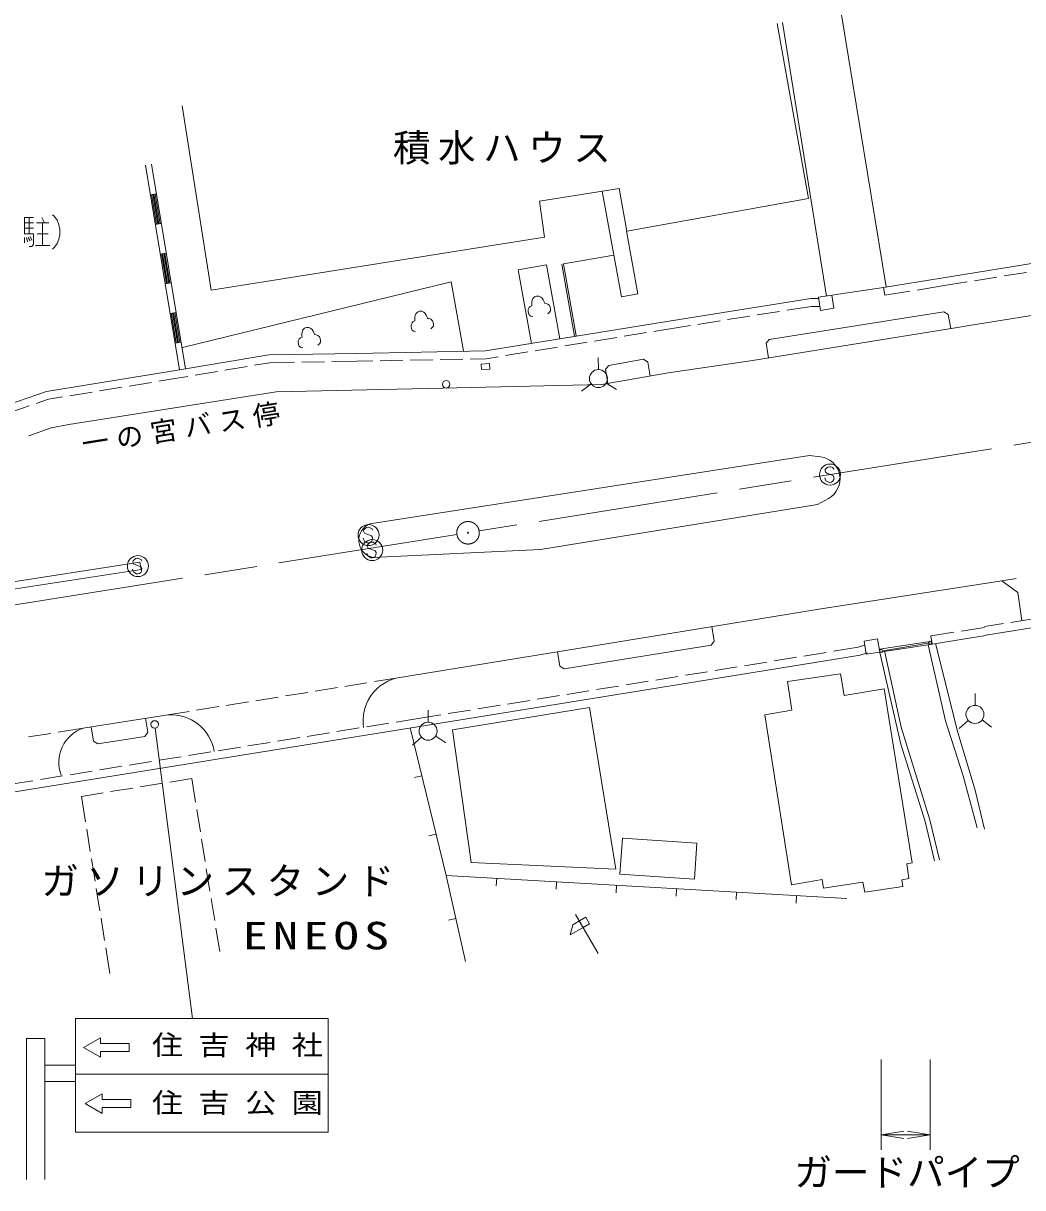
# Model space of a CAD drawing. Units: millimetres at full size, sheet at 1:1000; details may follow other scales. Extents: x 40000 to 680000, y 20000 to 380000.
# Drawn here: x 454147 to 520700, y 239476 to 316990 of the extents above; entities that cross this region are included whole.
import ezdxf
from ezdxf.enums import TextEntityAlignment as Align

# ---------------------------------------------------------------- set-up
doc = ezdxf.new("R2010")
doc.units = ezdxf.units.MM
doc.header["$LTSCALE"] = 1000
doc.linetypes.add('CHAIN', pattern=[18.5, 12, -1.5, 3.5, -1.5])
for name, color, linetype, lineweight in [('M-BGD', 7, 'Continuous', 13), ('M-BMK', 2, 'CHAIN', 13), ('M-STR-HTXT', 7, 'Continuous', 13), ('M-STR-STRC', 7, 'Continuous', 13)]:
    doc.layers.add(name, color=color, linetype=linetype, lineweight=lineweight)
doc.styles.add('ＭＳ ゴシック', font='')
doc.styles.get('ＭＳ ゴシック').set_extended_font_data('MS Gothic')

# ---------------------------------------------------------------- blocks, each defined once
blk = doc.blocks.new('open_arrow')
at = {"color": 0, "linetype": 'Continuous', "lineweight": -2}
blk.add_lwpolyline([(7.5, 1.25), (0, 0), (7.5, -1.25)], dxfattribs=at)

msp = doc.modelspace()

# ---------------------------------------------------------------- linework, layer by layer
at = {"layer": 'M-BGD'}
for p, q in [((504706, 317045), (507641, 298829)), ((511612, 299453), (508616, 317675)), ((504346, 316980), (506439, 305330)), ((466665, 299232), (464719, 311487)), ((462284, 307542), (464548, 293916)), ((462679, 307607), (464943, 293982)), ((463007, 305634), (462612, 305569)), ((462691, 305582), (463019, 303609)), ((462770, 305595), (463098, 303622)), ((462849, 305608), (463177, 303635)), ((462928, 305621), (463256, 303648)), ((493824, 305986), (488512, 305143)), ((493980, 298772), (492685, 305805)), ((494332, 303155), (493824, 305986)), ((488851, 302755), (488512, 305143)), ((506439, 305330), (494332, 303155)), ((454837, 304061), (454237, 304061)), ((454237, 304061), (454237, 302981)), ((454537, 304061), (454537, 302981)), ((455377, 304061), (455557, 303701)), ((456097, 304241), (456217, 304121)), ((456217, 304121), (456397, 303881)), ((456397, 303881), (456517, 303581)), ((454237, 303701), (454837, 303701)), ((454237, 303341), (454837, 303341)), ((455017, 303701), (455857, 303701)), ((455437, 303701), (455437, 302201)), ((456517, 303581), (456577, 303281)), ((456577, 303281), (456577, 302921)), ((462940, 303596), (463335, 303661)), ((495079, 298977), (494310, 303151)), ((454237, 302981), (454837, 302981)), ((454237, 302741), (454237, 302381)), ((454357, 302741), (454417, 302441)), ((454477, 302741), (454597, 302501)), ((454597, 302801), (454717, 302561)), ((454837, 302981), (454837, 302261)), ((455077, 302981), (455797, 302981)), ((456397, 302321), (456217, 302081)), ((456517, 302621), (456397, 302321)), ((456577, 302921), (456517, 302621)), ((488851, 302755), (466665, 299232)), ((454717, 302141), (454537, 302141)), ((454837, 302261), (454717, 302141)), ((455917, 302201), (454957, 302201)), ((456217, 302081), (456097, 301961)), ((463662, 301688), (463268, 301623)), ((463347, 301636), (463675, 299663)), ((463426, 301649), (463754, 299676)), ((463505, 301662), (463832, 299689)), ((463584, 301675), (463911, 299702)), ((493469, 301547), (490117, 300980)), ((524982, 301585), (515263, 300020)), ((488987, 300920), (487103, 300581)), ((489873, 295987), (488987, 300920)), ((490850, 296164), (489999, 300959)), ((490968, 296185), (490117, 300980)), ((487103, 300581), (487983, 295679)), ((515263, 300020), (511435, 299394)), ((518972, 300090), (517491, 299852)), ((520947, 300409), (519466, 300170)), ((463596, 299650), (463990, 299715)), ((464742, 295411), (482632, 299789)), ((482632, 299789), (483451, 295192)), ((511435, 299394), (507979, 298884)), ((511435, 299394), (511519, 298881)), ((515347, 299507), (513680, 299234)), ((516997, 299772), (515347, 299507)), ((488006, 298432), (488005, 298279)), ((488042, 298561), (488006, 298432)), ((488084, 298661), (488042, 298561)), ((488185, 298772), (488084, 298661)), ((488327, 298830), (488185, 298772)), ((488480, 298828), (488327, 298830)), ((488615, 298762), (488480, 298828)), ((488691, 298685), (488615, 298762)), ((488772, 298579), (488691, 298685)), ((488830, 298437), (488772, 298579)), ((488847, 298349), (488830, 298437)), ((495079, 298977), (493980, 298772)), ((506596, 298661), (496859, 297127)), ((507115, 298666), (506596, 298661)), ((507102, 298749), (507979, 298884)), ((507235, 297881), (507102, 298749)), ((507979, 298884), (508112, 298016)), ((513186, 299153), (511519, 298881)), ((464318, 297742), (463924, 297677)), ((464002, 297690), (464330, 295717)), ((464081, 297703), (464409, 295730)), ((464160, 297716), (464488, 295743)), ((464239, 297729), (464567, 295756)), ((480393, 297762), (480292, 297651)), ((480535, 297820), (480393, 297762)), ((480688, 297818), (480535, 297820)), ((480822, 297753), (480688, 297818)), ((480898, 297676), (480822, 297753)), ((480980, 297569), (480898, 297676)), ((487766, 297928), (487759, 297805)), ((487759, 297805), (487782, 297687)), ((487832, 298063), (487766, 297928)), ((487782, 297687), (487834, 297575)), ((487909, 298139), (487832, 298063)), ((488022, 298191), (487909, 298139)), ((488005, 298279), (488022, 298191)), ((488970, 298342), (488847, 298349)), ((489070, 298300), (488970, 298342)), ((489181, 298199), (489070, 298300)), ((489070, 297658), (489177, 297740)), ((489177, 297740), (489248, 297845)), ((489233, 298087), (489181, 298199)), ((489255, 297969), (489233, 298087)), ((489248, 297845), (489255, 297969)), ((504507, 297806), (503025, 297572)), ((503816, 295943), (515441, 297787)), ((506639, 298142), (505001, 297883)), ((507195, 298147), (506639, 298142)), ((508112, 298016), (507235, 297881)), ((515441, 297787), (515728, 297597)), ((517005, 296846), (523172, 297837)), ((479974, 296918), (479967, 296795)), ((480040, 297053), (479974, 296918)), ((480117, 297129), (480040, 297053)), ((480229, 297181), (480117, 297129)), ((480214, 297422), (480212, 297269)), ((480212, 297269), (480229, 297181)), ((480250, 297552), (480214, 297422)), ((480292, 297651), (480250, 297552)), ((481037, 297427), (480980, 297569)), ((481054, 297339), (481037, 297427)), ((481178, 297332), (481054, 297339)), ((481277, 297290), (481178, 297332)), ((481388, 297189), (481277, 297290)), ((481440, 297077), (481388, 297189)), ((481463, 296959), (481440, 297077)), ((481456, 296835), (481463, 296959)), ((496859, 297127), (484919, 295179)), ((487834, 297575), (487939, 297503)), ((487939, 297503), (488068, 297467)), ((500555, 297183), (499074, 296949)), ((502531, 297494), (501049, 297261)), ((515728, 297597), (515913, 296675)), ((472710, 296104), (472597, 296052)), ((472694, 296345), (472693, 296192)), ((472693, 296192), (472710, 296104)), ((472730, 296474), (472694, 296345)), ((472772, 296574), (472730, 296474)), ((472873, 296685), (472772, 296574)), ((473015, 296743), (472873, 296685)), ((473168, 296741), (473015, 296743)), ((473303, 296676), (473168, 296741)), ((473379, 296598), (473303, 296676)), ((473460, 296492), (473379, 296598)), ((473518, 296350), (473460, 296492)), ((473535, 296262), (473518, 296350)), ((473658, 296255), (473535, 296262)), ((473758, 296213), (473658, 296255)), ((473869, 296112), (473758, 296213)), ((473921, 296000), (473869, 296112)), ((479967, 296795), (479990, 296677)), ((479990, 296677), (480042, 296565)), ((480042, 296565), (480147, 296493)), ((480147, 296493), (480276, 296457)), ((481278, 296649), (481384, 296730)), ((481384, 296730), (481456, 296835)), ((495642, 296401), (494161, 296160)), ((496941, 296613), (496135, 296482)), ((498580, 296872), (496941, 296613)), ((516490, 296768), (502570, 294521)), ((516490, 296768), (517005, 296846)), ((464251, 295704), (464646, 295769)), ((472454, 295841), (472447, 295718)), ((472447, 295718), (472470, 295600)), ((472520, 295976), (472454, 295841)), ((472470, 295600), (472522, 295488)), ((472597, 296052), (472520, 295976)), ((472522, 295488), (472627, 295416)), ((472627, 295416), (472756, 295380)), ((473758, 295572), (473865, 295653)), ((473865, 295653), (473936, 295758)), ((473943, 295882), (473921, 296000)), ((473936, 295758), (473943, 295882)), ((489720, 295435), (488239, 295194)), ((491694, 295757), (490213, 295516)), ((493668, 296079), (492187, 295838)), ((503607, 295699), (503816, 295943)), ((503764, 294713), (503607, 295699)), ((470492, 294912), (464018, 293827)), ((476358, 295017), (470492, 294912)), ((484919, 295179), (476358, 295017)), ((479417, 294555), (477917, 294526)), ((481417, 294592), (479917, 294564)), ((483416, 294630), (481916, 294602)), ((484966, 294660), (483916, 294640)), ((485772, 294791), (484966, 294660)), ((487746, 295113), (486266, 294872)), ((492444, 293936), (492436, 294736)), ((493134, 294220), (495457, 294624)), ((495457, 294624), (495736, 294435)), ((464018, 293827), (455700, 292476)), ((467074, 293812), (465595, 293564)), ((469046, 294142), (467567, 293894)), ((470540, 294392), (469540, 294225)), ((472204, 294422), (470540, 294392)), ((474204, 294458), (472704, 294431)), ((476368, 294497), (474704, 294467)), ((477417, 294517), (476368, 294497)), ((484641, 294302), (485201, 294333)), ((484662, 293937), (484641, 294302)), ((485221, 293969), (484662, 293937)), ((485201, 294333), (485221, 293969)), ((492909, 293968), (493134, 294220)), ((493076, 293011), (492909, 293968)), ((495736, 294435), (495899, 293506)), ((502570, 294521), (497091, 293715)), ((462678, 293082), (461198, 292842)), ((464101, 293313), (463172, 293163)), ((465101, 293481), (464101, 293313)), ((497091, 293715), (492682, 292942)), ((492962, 293024), (493645, 292608)), ((455700, 292476), (449757, 290435)), ((470986, 292465), (457181, 290273)), ((458730, 292441), (457249, 292201)), ((460704, 292762), (459224, 292521)), ((482063, 292704), (470986, 292465)), ((492682, 292942), (482063, 292704)), ((491968, 292979), (491325, 292503)), ((454532, 291525), (453113, 291038)), ((455827, 291970), (455004, 291687)), ((456756, 292121), (455827, 291970)), ((454508, 289531), (456004, 290052)), ((456004, 290052), (457181, 290273)), ((506506, 288223), (477222, 283670)), ((506506, 288223), (507238, 288131)), ((507035, 284953), (507774, 285365)), ((488584, 281970), (507035, 284953)), ((477420, 281429), (488584, 281970)), ((438028, 277433), (461913, 281120)), ((438104, 276939), (461990, 280626)), ((461913, 281120), (461990, 280626)), ((507271, 278022), (519315, 279881)), ((519315, 279881), (520255, 280036)), ((519315, 279881), (520374, 279108)), ((520374, 279108), (520652, 277234)), ((478945, 273392), (507271, 278022)), ((529163, 278027), (518239, 276252)), ((500163, 275855), (500003, 276834)), ((518150, 276771), (516617, 276526)), ((519413, 277030), (518146, 276824)), ((521387, 277351), (519906, 277110)), ((511038, 276005), (510142, 275859)), ((511180, 275129), (511038, 276005)), ((516123, 276448), (514589, 276203)), ((514589, 276203), (514674, 275670)), ((518235, 276238), (514674, 275670)), ((490171, 274018), (499953, 275595)), ((499953, 275595), (500163, 275855)), ((509748, 275450), (508107, 275184)), ((510193, 275588), (509748, 275450)), ((510142, 275859), (510284, 274984)), ((514665, 275850), (511166, 275331)), ((514694, 275652), (511196, 275133)), ((514414, 275605), (515563, 270565)), ((516385, 269787), (514890, 275710)), ((509872, 274923), (480390, 270158)), ((489879, 274203), (489723, 275154)), ((503664, 274467), (502183, 274227)), ((505639, 274786), (504158, 274546)), ((507613, 275105), (506132, 274865)), ((510353, 275072), (509872, 274923)), ((510284, 274984), (511180, 275129)), ((512581, 269003), (511189, 275098)), ((511514, 275132), (512616, 270140)), ((489879, 274203), (490171, 274018)), ((499715, 273828), (498235, 273589)), ((501690, 274147), (500209, 273908)), ((505042, 273168), (508567, 273692)), ((508801, 272250), (508567, 273692)), ((475554, 272847), (477035, 273085)), ((477528, 273165), (478945, 273392)), ((493792, 272871), (492312, 272632)), ((495767, 273190), (494286, 272951)), ((497741, 273509), (496260, 273270)), ((505326, 271256), (505042, 273168)), ((469630, 271896), (471111, 272134)), ((471604, 272213), (473085, 272451)), ((473579, 272530), (475060, 272768)), ((489844, 272233), (488363, 271994)), ((491818, 272552), (490337, 272313)), ((511471, 272682), (508801, 272250)), ((513348, 261102), (511471, 272682)), ((517524, 271582), (517527, 272382)), ((465680, 271262), (467161, 271500)), ((467655, 271579), (469136, 271817)), ((491862, 271435), (482724, 269956)), ((485895, 271595), (484414, 271355)), ((487869, 271914), (486388, 271675)), ((493601, 260690), (491862, 271435)), ((458140, 270064), (463770, 270955)), ((462441, 269793), (462293, 270722)), ((463770, 270955), (465186, 271183)), ((480304, 270691), (478979, 270477)), ((481946, 270957), (480304, 270691)), ((481107, 270467), (481104, 271267)), ((483920, 271276), (482440, 271036)), ((503517, 270963), (505326, 271256)), ((505294, 259646), (503517, 270963)), ((515563, 270565), (516745, 266891)), ((517073, 270582), (516477, 270049)), ((517996, 270615), (518629, 270127)), ((480390, 270158), (445655, 264548)), ((456480, 269797), (458140, 270064)), ((458813, 269210), (458665, 270147)), ((462232, 269518), (462441, 269793)), ((474536, 269760), (473055, 269520)), ((476510, 270079), (475030, 269839)), ((478485, 270397), (477004, 270158)), ((479909, 270081), (482311, 260267)), ((482724, 269956), (483962, 261130)), ((512616, 270140), (514506, 263976)), ((517527, 265945), (516385, 269787)), ((454505, 269481), (455986, 269718)), ((458813, 269210), (459112, 269019)), ((459112, 269019), (462232, 269518)), ((470587, 269122), (469106, 268883)), ((472562, 269441), (471081, 269202)), ((480664, 269464), (480070, 268928)), ((481611, 269539), (482281, 269102)), ((514198, 263864), (512581, 269003)), ((466638, 268484), (465158, 268245)), ((468613, 268803), (467132, 268564)), ((460715, 267527), (459234, 267288)), ((462690, 267846), (461209, 267607)), ((464664, 268165), (463183, 267926)), ((456766, 266889), (455286, 266650)), ((458741, 267208), (457260, 266969)), ((465366, 266715), (463912, 266481)), ((465619, 265150), (465366, 266715)), ((480687, 266901), (480202, 266782)), ((516745, 266891), (517677, 263422)), ((454792, 266571), (453311, 266331)), ((461444, 266082), (459963, 265843)), ((463418, 266401), (461938, 266162)), ((518164, 263340), (517527, 265945)), ((459470, 265763), (458016, 265528)), ((458016, 265528), (458290, 263831)), ((465938, 263176), (465698, 264657)), ((514818, 261244), (514198, 263864)), ((514506, 263976), (515151, 261293)), ((458370, 263337), (458609, 261857)), ((481638, 263016), (481153, 262897)), ((466257, 261201), (466017, 262682)), ((494039, 262751), (493878, 260357)), ((499010, 262416), (494039, 262751)), ((498848, 260021), (499010, 262416)), ((458689, 261363), (458928, 259882)), ((466576, 259227), (466336, 260708)), ((483962, 261130), (493601, 260690)), ((513348, 261102), (512974, 261036)), ((512974, 261036), (513122, 260054)), ((482311, 260267), (483599, 254525)), ((482311, 260267), (508998, 258726)), ((485671, 260073), (485642, 259574)), ((489664, 259842), (489636, 259343)), ((498848, 260021), (493878, 260357)), ((507347, 260001), (505294, 259646)), ((507441, 259412), (507347, 260001)), ((510062, 259825), (507441, 259412)), ((510177, 259146), (510062, 259825)), ((513122, 260054), (512647, 259981)), ((512647, 259981), (512713, 259531)), ((459008, 259389), (459247, 257908)), ((493658, 259612), (493629, 259112)), ((497651, 259381), (497622, 258882)), ((501644, 259150), (501616, 258651)), ((505638, 258920), (505609, 258421)), ((512713, 259531), (510177, 259146)), ((466895, 257253), (466655, 258733)), ((459327, 257414), (459566, 255934)), ((482955, 257396), (482467, 257286)), ((492428, 255069), (490928, 257667)), ((492428, 255069), (490928, 257667)), ((491178, 257234), (491611, 257484)), ((491178, 257234), (491611, 257484)), ((491611, 257484), (491861, 257051)), ((491611, 257484), (491861, 257051)), ((467227, 255194), (466974, 256759)), ((490745, 256984), (490562, 256301)), ((490745, 256984), (490562, 256301)), ((491428, 256801), (490562, 256301)), ((491428, 256801), (490562, 256301)), ((490745, 256984), (491178, 257234)), ((490745, 256984), (491178, 257234)), ((491861, 257051), (491428, 256801)), ((491861, 257051), (491428, 256801)), ((459646, 255440), (459920, 253743))]:
    msp.add_line(p, q, dxfattribs=at)
for centre, radius in [((492450, 293336), 600), ((482308, 292958), 250), ((517521, 270982), 600), ((481108, 269867), 600)]:
    msp.add_circle(centre, radius, dxfattribs=at)
for centre, radius, start, end in [((507053, 286660), 1482, 299.0898, 82.84089), ((477669, 282580), 1178, 112.30731, 257.7608), ((479705, 270558), 2934, 105.0061, 188.77905), ((463969, 268027), 2935, 9.56732, 93.8887), ((458913, 267793), 2398, 108.79153, 200.98529)]:
    msp.add_arc(centre, radius, start, end, dxfattribs=at)
at = {"layer": 'M-BMK'}
for p, q in [((555148, 294542), (484506, 283193)), ((483025, 282956), (427750, 274154))]:
    msp.add_line(p, q, dxfattribs=at)
for radius in [750, 30]:
    msp.add_circle((483765, 283074), radius, dxfattribs=at)
at = {"layer": 'M-STR-HTXT'}
for p, q in [((511275, 248000), (511275, 242000)), ((514534, 248000), (514534, 242000)), ((511275, 243000), (514534, 243000))]:
    msp.add_line(p, q, dxfattribs=at)
at = {"layer": 'M-STR-STRC'}
for p, q in [((507549, 287287), (507538, 287207)), ((507538, 287207), (507598, 287080)), ((507639, 287384), (507549, 287287)), ((507598, 287080), (507703, 287028)), ((507731, 287449), (507639, 287384)), ((507703, 287028), (508076, 286896)), ((507847, 287472), (507731, 287449)), ((507928, 287461), (507847, 287472)), ((508029, 287410), (507928, 287461)), ((508106, 287358), (508029, 287410)), ((508076, 286896), (508132, 286775)), ((508130, 287280), (508106, 287358)), ((507539, 286665), (507512, 286742)), ((507598, 286540), (507539, 286665)), ((507670, 286489), (507598, 286540)), ((507773, 286436), (507670, 286489)), ((507857, 286425), (507773, 286436)), ((507974, 286445), (507857, 286425)), ((508062, 286512), (507974, 286445)), ((508111, 286616), (508062, 286512)), ((508132, 286775), (508111, 286616)), ((476817, 283261), (476805, 283181)), ((476805, 283181), (476865, 283054)), ((476907, 283358), (476817, 283261)), ((476865, 283054), (476971, 283002)), ((476998, 283423), (476907, 283358)), ((476971, 283002), (477344, 282870)), ((477115, 283446), (476998, 283423)), ((477196, 283435), (477115, 283446)), ((477297, 283384), (477196, 283435)), ((477374, 283332), (477297, 283384)), ((477398, 283254), (477374, 283332)), ((476807, 282639), (476780, 282716)), ((476866, 282515), (476807, 282639)), ((476938, 282463), (476866, 282515)), ((477041, 282411), (476938, 282463)), ((477125, 282399), (477041, 282411)), ((477063, 282265), (477052, 282185)), ((477052, 282185), (477112, 282057)), ((477153, 282362), (477063, 282265)), ((477242, 282419), (477125, 282399)), ((477245, 282427), (477153, 282362)), ((477329, 282486), (477242, 282419)), ((477361, 282450), (477245, 282427)), ((477379, 282590), (477329, 282486)), ((477344, 282870), (477400, 282750)), ((477442, 282439), (477361, 282450)), ((477400, 282750), (477379, 282590)), ((477543, 282388), (477442, 282439)), ((477620, 282336), (477543, 282388)), ((477644, 282258), (477620, 282336)), ((461758, 281384), (461642, 281360)), ((461839, 281372), (461758, 281384)), ((477053, 281643), (477026, 281720)), ((477112, 281518), (477053, 281643)), ((477112, 282057), (477217, 282006)), ((477184, 281467), (477112, 281518)), ((477287, 281414), (477184, 281467)), ((477217, 282006), (477590, 281874)), ((477371, 281403), (477287, 281414)), ((477488, 281423), (477371, 281403)), ((477576, 281490), (477488, 281423)), ((477625, 281594), (477576, 281490)), ((477590, 281874), (477646, 281753)), ((477646, 281753), (477625, 281594)), ((461451, 280576), (461423, 280653)), ((461460, 281198), (461449, 281119)), ((461449, 281119), (461509, 280991)), ((461550, 281295), (461460, 281198)), ((461509, 280991), (461615, 280940)), ((461642, 281360), (461550, 281295)), ((461615, 280940), (461987, 280808)), ((461940, 281322), (461839, 281372)), ((462017, 281270), (461940, 281322)), ((461987, 280808), (462043, 280687)), ((462041, 281191), (462017, 281270)), ((462043, 280687), (462023, 280528)), ((461509, 280452), (461451, 280576)), ((461582, 280401), (461509, 280452)), ((461684, 280348), (461582, 280401)), ((461768, 280336), (461684, 280348)), ((461886, 280356), (461768, 280336)), ((461973, 280424), (461886, 280356)), ((462023, 280528), (461973, 280424)), ((511398, 275221), (514411, 275731)), ((462930, 270075), (465406, 250747)), ((457628, 250747), (457628, 243171)), ((457628, 250747), (474445, 250747)), ((474445, 250747), (474445, 243171)), ((454364, 249404), (455586, 249404)), ((454364, 249404), (454364, 240013)), ((455586, 240013), (455586, 249404)), ((458150, 248811), (459292, 249458)), ((459292, 249458), (459292, 249078)), ((459292, 249078), (461196, 249078)), ((461196, 249078), (461196, 248545)), ((459292, 248164), (458150, 248811)), ((461196, 248545), (459292, 248545)), ((459292, 248545), (459292, 248164)), ((455586, 247626), (457628, 247626)), ((457628, 246538), (455586, 246538)), ((457628, 247038), (474445, 247038)), ((458259, 245072), (459402, 245719)), ((459402, 244425), (458259, 245072)), ((459402, 245719), (459402, 245339)), ((459402, 245339), (461306, 245339)), ((461306, 245339), (461306, 244806)), ((461306, 244806), (459402, 244806)), ((459402, 244806), (459402, 244425)), ((457628, 243171), (474445, 243171))]:
    msp.add_line(p, q, dxfattribs=at)
for centre, radius in [((507869, 286946), 700), ((477137, 282920), 700), ((477383, 281924), 700), ((461780, 280858), 700), ((511275, 275201), 100), ((514534, 275752), 100), ((462899, 270315), 250)]:
    msp.add_circle(centre, radius, dxfattribs=at)

# ---------------------------------------------------------------- block references
at = {"layer": 'M-STR-HTXT', "xscale": 200, "yscale": 200}
msp.add_blockref('open_arrow', (511275, 243000), dxfattribs=at)
at = {"layer": 'M-STR-HTXT', "xscale": 200, "yscale": 200, "rotation": 180}
msp.add_blockref('open_arrow', (514534, 243000), dxfattribs=at)

# ---------------------------------------------------------------- texts
at = {"layer": 'M-BGD', "char_height": 1833, "attachment_point": 7, "style": 'ＭＳ ゴシック'}
for s, insert in [('\\T1.2;積水ハウス', (478769, 307578)), ('\\T1.2;ガソリンスタンド', (455351, 258867)), ('\\T1.2;\\W1.35;ENEOS', (468750, 255310))]:
    msp.add_mtext(s, dxfattribs=dict(at, insert=insert))
at = {"layer": 'M-BGD', "insert": (458184, 288184), "char_height": 1320, "attachment_point": 7, "rotation": 9.1, "style": 'ＭＳ ゴシック'}
msp.add_mtext('\\T1.28;一の宮バス停', dxfattribs=at)
at = {"layer": 'M-STR-HTXT', "style": 'ＭＳ ゴシック'}
msp.add_text('ガードパイプ', height=1833, dxfattribs=at).set_placement((513000, 240500), align=Align.MIDDLE_CENTER)
at = {"layer": 'M-STR-STRC', "style": 'ＭＳ ゴシック', "width": 1.15}
for s, p in [('住 吉 神 社', (462714, 247921)), ('住 吉 公 園', (462714, 244075))]:
    msp.add_text(s, height=1320, dxfattribs=at).set_placement(p, align=Align.BOTTOM_LEFT)

doc.saveas('drawing.dxf')
